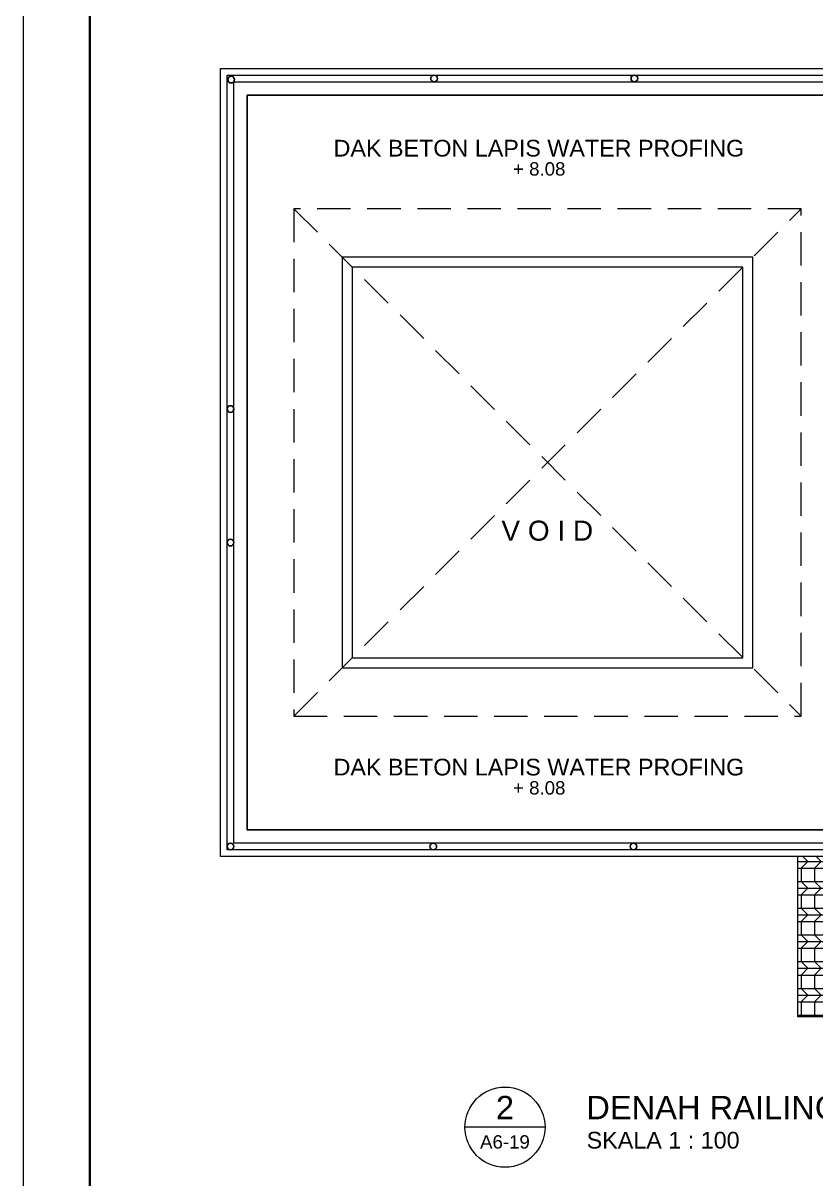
# Model space of a CAD drawing. Header units: millimetres. Extents: x -11 to 1625, y -267 to 180.
# Drawn here: x 911.21 to 923.09, y -248.28 to -230.97 of the extents above; entities that cross this region are included whole.
import ezdxf
from ezdxf.enums import TextEntityAlignment as Align

# ---------------------------------------------------------------- set-up
doc = ezdxf.new("R2010")
doc.units = ezdxf.units.MM
doc.linetypes.add('HIDDEN', pattern=[0.375, 0.25, -0.125])
for name, color, linetype, lineweight in [('ars', 11, 'Continuous', 5), ('atap', 7, 'Continuous', 20), ('dinding', 5, 'Continuous', 15), ('GRS KOP', 1, 'Continuous', 35), ('kop', 7, 'Continuous', 20), ('lan', 7, 'Continuous', 15), ('not', 7, 'Continuous', 20), ('SANITAIR', 4, 'Continuous', 5)]:
    doc.layers.add(name, color=color, linetype=linetype, lineweight=lineweight)
doc.styles.add('BARU', font='complex.shx')
doc.styles.get("Standard").update_dxf_attribs({"font": 'ARIALUNI.TTF'})

# ---------------------------------------------------------------- blocks, each defined once
blk = doc.blocks.new('kop')
at = {"layer": 'GRS KOP'}
blk.add_lwpolyline([(1, 54), (83, 54), (83, 1), (1, 1)], close=True, dxfattribs=at)
at = {"layer": 'kop', "color": 7}
blk.add_line((0, 55), (0, 0), dxfattribs=at)
at = {"layer": 'kop', "style": 'BARU', "flags": 4}
for p, height in [((73.8, 5.4), 0.35), ((80.303, 5.382), 0.25), ((73.8, 4.9), 0.35), ((80.303, 4.882), 0.25), ((73.8, 4.4), 0.35), ((80.303, 4.382), 0.25)]:
    blk.add_attdef('-', p, '', height=height, dxfattribs=at)
at = {"layer": 'kop', "flags": 4}
for tag, p in [('AR-00', (78.057, 2.648)), ('00', (81.238, 2.647))]:
    blk.add_attdef(tag, text='', height=0.35, dxfattribs=at).set_placement(p, align=Align.MIDDLE)
blk = doc.blocks.new('Ndtpd')
blk.add_line((0.747, 0), (-0.747, 0))
blk.add_circle((0, 0), 0.747)
at = {"flags": 4}
for tag, height, p in [('NO', 0.5, (0, 0.148)), ('NOLBR', 0.3, (0, -0.398))]:
    blk.add_attdef(tag, text='', height=height, dxfattribs=at).set_placement(p, align=Align.CENTER)
for tag, p, height in [('NDTPD', (1.516, 0.148), 0.5), ('SKALA', (1.523, -0.398), 0.3)]:
    blk.add_attdef(tag, p, '', height=height, dxfattribs=at)
blk = doc.blocks.new('NOTASI RUANG')
at = {"layer": 'not'}
for height, p in [(0.26, (-0.011, 0.3)), (0.175, (-0.009, -0.017))]:
    blk.add_attdef('RUANG', text='', height=height, dxfattribs=at).set_placement(p, align=Align.MIDDLE_CENTER)

msp = doc.modelspace()

# ---------------------------------------------------------------- hatches: boundary and pattern name
at = {"layer": 'ars'}
h = msp.add_hatch(dxfattribs=at)
h.set_pattern_fill('PLENTONG', color=256, scale=0.1, angle=270)
h.set_pattern_definition([(0, (925.06924, -243.0256), (1e-16, 0.4), []), (0, (925.06924, -243.1256), (1e-16, 0.4), []), (0, (925.06924, -243.2256), (1e-16, 0.4), []), (315, (925.06924, -243.02561), (0.2, -5e-17), [0.141421, -0.424264]), (45, (925.06924, -243.22561), (-0.2, 5e-17), [0.141421, -0.424264]), (270, (925.06924, -243.22561), (0.2, -4e-17), [0.2, -0.2])])
h.paths.add_polyline_path([(925.5192448, -243.2506128), (923.5942448, -243.2506128), (923.5942448, -243.4506128), (922.8192448, -243.4506128), (922.8192448, -245.8506128), (925.5192448, -245.8506128)])

# ---------------------------------------------------------------- linework, layer by layer
msp.add_lwpolyline([(914.5692448, -232.0506128), (923.5692448, -232.0506128), (923.5692448, -243.0506128), (914.5692448, -243.0506128)], close=True)
for centre in [(914.3309045, -231.8185188), (917.3692448, -231.8006128), (920.3692448, -231.8006128), (914.3192448, -236.7506128), (914.3192448, -238.7506128), (914.3192448, -243.3006128), (917.3575851, -243.3006128), (920.3575851, -243.3006128)]:
    msp.add_circle(centre, 0.05)
at = {"layer": 'atap', "linetype": 'HIDDEN', "ltscale": 2}
for points in [[(915.2692448, -241.3506128), (922.8692448, -233.7506128)], [(915.2692448, -233.7506128), (922.8692448, -241.3506128)]]:
    msp.add_lwpolyline(points, dxfattribs=at)
msp.add_lwpolyline([(915.2692448, -233.7506128), (915.2692448, -241.3506128), (922.8692448, -241.3506128), (922.8692448, -233.7506128)], close=True, dxfattribs=at)
at = {"layer": 'dinding'}
for p, q in [((914.1692448, -243.4506128), (914.1692448, -231.6506128)), ((914.1692448, -231.6506128), (923.5942448, -231.6506128)), ((914.2692448, -243.3506128), (914.2692448, -231.7506128)), ((914.2692448, -231.7506128), (923.4942448, -231.7506128)), ((923.5942448, -243.4506128), (914.1692448, -243.4506128)), ((923.4942448, -243.3506128), (914.2692448, -243.3506128))]:
    msp.add_line(p, q, dxfattribs=at)
for points in [[(915.9942448, -234.4756128), (915.9942448, -240.6256128), (922.1442448, -240.6256128), (922.1442448, -234.4756128)], [(916.1442448, -234.6256128), (916.1442448, -240.4756128), (921.9942448, -240.4756128), (921.9942448, -234.6256128)]]:
    msp.add_lwpolyline(points, close=True, dxfattribs=at)
at = {"layer": 'lan'}
for p, q in [((922.8192448, -245.8506128), (922.8192448, -243.4506128)), ((928.3192448, -245.8506128), (922.8192448, -245.8506128))]:
    msp.add_line(p, q, dxfattribs=at)
at = {"layer": 'SANITAIR'}
msp.add_lwpolyline([(923.5692448, -243.2506128), (914.3692448, -243.2506128), (914.3692448, -231.8506128), (923.5692448, -231.8506128)], dxfattribs=at)

# ---------------------------------------------------------------- block references
ref = msp.add_blockref('NOTASI RUANG', (918.9358318, -233.0343913), dxfattribs=dict(xscale=-0.6323962268195373, yscale=0.6323962268195373, zscale=0.6323962268195373))
ref.add_attrib('RUANG', '+ 8.08', dxfattribs={"layer": 'not', "height": 0.2}).set_placement((918.9444583, -233.1553305), align=Align.MIDDLE_CENTER)
ref.add_attrib('RUANG', 'DAK BETON LAPIS WATER PROFING', dxfattribs={"layer": 'not', "height": 0.25}).set_placement((918.9396472, -232.8448068), align=Align.MIDDLE_CENTER)
ref = msp.add_blockref('NOTASI RUANG', (919.0789833, -238.9509728), dxfattribs=dict(xscale=1.264792453639075, yscale=1.264792453639075, zscale=1.264792453639075))
ref.add_attrib('RUANG', 'V O I D', dxfattribs={"layer": 'not', "height": 0.3}).set_placement((919.0648517, -238.5718039), align=Align.MIDDLE_CENTER)
ref = msp.add_blockref('NOTASI RUANG', (918.9358318, -242.3020871), dxfattribs=dict(xscale=-0.6323962268195373, yscale=0.6323962268195373, zscale=0.6323962268195373))
ref.add_attrib('RUANG', '+ 8.08', dxfattribs={"layer": 'not', "height": 0.2}).set_placement((918.9444583, -242.4230264), align=Align.MIDDLE_CENTER)
ref.add_attrib('RUANG', 'DAK BETON LAPIS WATER PROFING', dxfattribs={"layer": 'not', "height": 0.25}).set_placement((918.9396472, -242.1125027), align=Align.MIDDLE_CENTER)
at = {"layer": 'kop'}
msp.add_blockref('kop', (911.2141622, -267), dxfattribs=at)
at = {"layer": 'not'}
ref = msp.add_blockref('Ndtpd', (918.4314894, -247.5039362), dxfattribs=dict(at, xscale=0.803212851405533, yscale=0.803212851405533, zscale=0.803212851405533))
ref.add_attrib('NO', '2', dxfattribs={"layer": '0', "height": 0.35, "flags": 4}).set_placement((918.4311622, -247.3854104), align=Align.CENTER)
ref.add_attrib('NDTPD', 'DENAH RAILING BALKON LANTAI 3', (919.649174, -247.3854104), dxfattribs={"layer": '0', "height": 0.35, "flags": 4})
ref.add_attrib('NOLBR', 'A6-19', dxfattribs={"layer": '0', "height": 0.2, "flags": 4}).set_placement((918.4311622, -247.8239061), align=Align.CENTER)
ref.add_attrib('SKALA', 'SKALA 1 : 100', (919.6549741, -247.8239061), dxfattribs={"layer": '0', "height": 0.25, "flags": 4})

doc.saveas('drawing.dxf')
